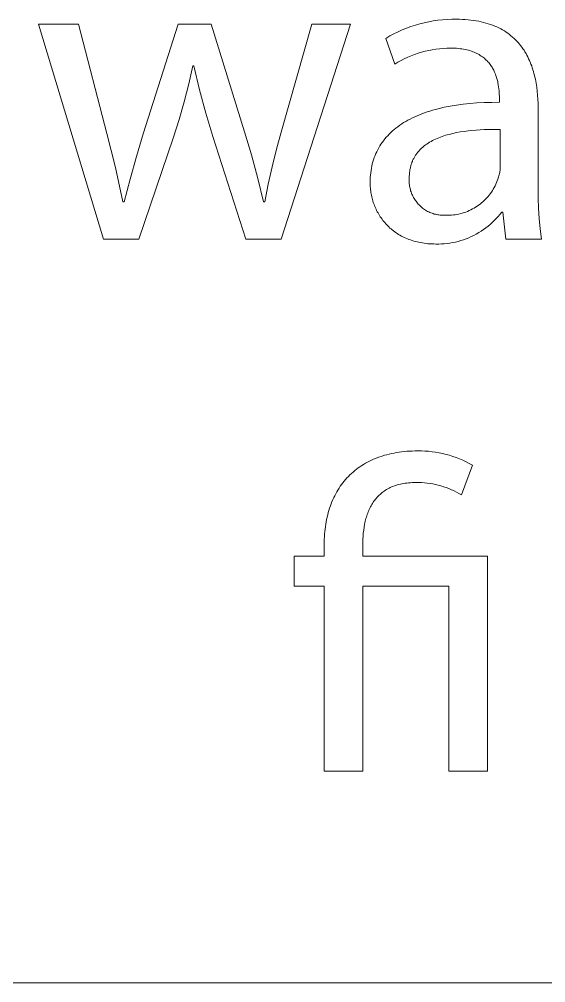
# Model space of a CAD drawing. Header units: millimetres. Extents: x -1893 to 2799, y -925 to 2353.
# Drawn here: x 1528.4 to 1584.2, y -924.6 to -822.8 of the extents above; entities that cross this region are included whole.
import ezdxf

# ---------------------------------------------------------------- set-up
doc = ezdxf.new("R2010")
doc.units = ezdxf.units.MM
doc.header["$MEASUREMENT"] = 0
doc.layers.add('Domyślny', color=7, linetype='Continuous', true_color=0x000000)

msp = doc.modelspace()

# ---------------------------------------------------------------- linework, layer by layer
at = {"layer": 'Domyślny', "color": 18, "lineweight": 15, "true_color": 0x000000}
for p, q in [((1571.31, -823.14), (1571.79, -823.04)), ((1571.79, -823.04), (1572.27, -822.95)), ((1572.27, -822.95), (1572.76, -822.88)), ((1572.76, -822.88), (1573.24, -822.83)), ((1573.24, -822.83), (1573.73, -822.79)), ((1573.73, -822.79), (1574.22, -822.77)), ((1574.22, -822.77), (1574.71, -822.77)), ((1574.71, -822.77), (1575.03, -822.77)), ((1575.03, -822.77), (1575.35, -822.79)), ((1575.35, -822.79), (1575.65, -822.8)), ((1575.65, -822.8), (1575.95, -822.83)), ((1575.95, -822.83), (1576.24, -822.86)), ((1576.24, -822.86), (1576.53, -822.89)), ((1576.53, -822.89), (1576.8, -822.94)), ((1576.8, -822.94), (1577.07, -822.98)), ((1577.07, -822.98), (1577.34, -823.04)), ((1577.34, -823.04), (1577.59, -823.1)), ((1537.35, -846.02), (1530.49, -823.29)), ((1530.49, -823.29), (1534.71, -823.29)), ((1534.71, -823.29), (1537.72, -834.85)), ((1541.56, -834.88), (1545.28, -823.29)), ((1545.28, -823.29), (1548.75, -823.29)), ((1548.75, -823.29), (1552.28, -834.66)), ((1556.17, -834.69), (1559.42, -823.29)), ((1563.52, -823.29), (1556.17, -846.02)), ((1559.42, -823.29), (1563.52, -823.29)), ((1568.54, -824.1), (1568.99, -823.9)), ((1568.99, -823.9), (1569.44, -823.71)), ((1569.44, -823.71), (1569.9, -823.55)), ((1569.9, -823.55), (1570.37, -823.39)), ((1570.37, -823.39), (1570.84, -823.26)), ((1570.84, -823.26), (1571.31, -823.14)), ((1577.59, -823.1), (1577.84, -823.17)), ((1577.84, -823.17), (1578.08, -823.24)), ((1578.08, -823.24), (1578.32, -823.32)), ((1578.32, -823.32), (1578.55, -823.4)), ((1578.55, -823.4), (1578.77, -823.49)), ((1578.77, -823.49), (1578.99, -823.58)), ((1578.99, -823.58), (1579.2, -823.68)), ((1579.2, -823.68), (1579.4, -823.79)), ((1579.4, -823.79), (1579.6, -823.9)), ((1579.6, -823.9), (1579.79, -824.01)), ((1579.79, -824.01), (1579.97, -824.13)), ((1567.24, -824.79), (1567.67, -824.54)), ((1568.18, -827.52), (1567.24, -824.79)), ((1567.67, -824.54), (1568.1, -824.31)), ((1568.1, -824.31), (1568.54, -824.1)), ((1579.97, -824.13), (1580.15, -824.25)), ((1580.15, -824.25), (1580.33, -824.38)), ((1580.33, -824.38), (1580.49, -824.51)), ((1580.49, -824.51), (1580.66, -824.65)), ((1580.66, -824.65), (1580.81, -824.79)), ((1580.81, -824.79), (1580.96, -824.94)), ((1580.96, -824.94), (1581.11, -825.09)), ((1581.11, -825.09), (1581.25, -825.24)), ((1571.78, -826.07), (1571.4, -826.16)), ((1572.16, -825.99), (1571.78, -826.07)), ((1572.55, -825.93), (1572.16, -825.99)), ((1572.93, -825.88), (1572.55, -825.93)), ((1573.32, -825.85), (1572.93, -825.88)), ((1573.71, -825.83), (1573.32, -825.85)), ((1574.1, -825.82), (1573.71, -825.83)), ((1574.32, -825.82), (1574.1, -825.82)), ((1574.53, -825.83), (1574.32, -825.82)), ((1574.73, -825.84), (1574.53, -825.83)), ((1574.92, -825.86), (1574.73, -825.84)), ((1575.12, -825.88), (1574.92, -825.86)), ((1575.3, -825.9), (1575.12, -825.88)), ((1575.48, -825.93), (1575.3, -825.9)), ((1575.66, -825.97), (1575.48, -825.93)), ((1575.82, -826.01), (1575.66, -825.97)), ((1575.99, -826.05), (1575.82, -826.01)), ((1576.15, -826.09), (1575.99, -826.05)), ((1576.3, -826.14), (1576.15, -826.09)), ((1581.25, -825.24), (1581.38, -825.39)), ((1581.38, -825.39), (1581.51, -825.55)), ((1581.51, -825.55), (1581.63, -825.72)), ((1581.63, -825.72), (1581.75, -825.88)), ((1581.75, -825.88), (1581.87, -826.05)), ((1581.87, -826.05), (1581.97, -826.23)), ((1569.2, -826.96), (1568.86, -827.13)), ((1569.56, -826.79), (1569.2, -826.96)), ((1569.92, -826.64), (1569.56, -826.79)), ((1570.28, -826.5), (1569.92, -826.64)), ((1570.65, -826.37), (1570.28, -826.5)), ((1571.02, -826.26), (1570.65, -826.37)), ((1571.4, -826.16), (1571.02, -826.26)), ((1576.45, -826.2), (1576.3, -826.14)), ((1576.59, -826.25), (1576.45, -826.2)), ((1576.73, -826.31), (1576.59, -826.25)), ((1576.87, -826.38), (1576.73, -826.31)), ((1576.99, -826.44), (1576.87, -826.38)), ((1577.12, -826.51), (1576.99, -826.44)), ((1577.24, -826.59), (1577.12, -826.51)), ((1577.35, -826.66), (1577.24, -826.59)), ((1577.47, -826.74), (1577.35, -826.66)), ((1577.57, -826.82), (1577.47, -826.74)), ((1577.67, -826.9), (1577.57, -826.82)), ((1577.77, -826.99), (1577.67, -826.9)), ((1577.87, -827.08), (1577.77, -826.99)), ((1577.96, -827.17), (1577.87, -827.08)), ((1581.97, -826.23), (1582.08, -826.4)), ((1582.08, -826.4), (1582.18, -826.58)), ((1582.18, -826.58), (1582.27, -826.76)), ((1582.27, -826.76), (1582.36, -826.95)), ((1582.36, -826.95), (1582.45, -827.13)), ((1546.81, -827.71), (1546.39, -829.61)), ((1546.91, -827.71), (1546.81, -827.71)), ((1547.51, -830.22), (1546.91, -827.71)), ((1568.52, -827.32), (1568.18, -827.52)), ((1568.86, -827.13), (1568.52, -827.32)), ((1578.04, -827.26), (1577.96, -827.17)), ((1578.13, -827.35), (1578.04, -827.26)), ((1578.21, -827.45), (1578.13, -827.35)), ((1578.28, -827.55), (1578.21, -827.45)), ((1578.35, -827.65), (1578.28, -827.55)), ((1578.42, -827.75), (1578.35, -827.65)), ((1578.48, -827.85), (1578.42, -827.75)), ((1578.55, -827.95), (1578.48, -827.85)), ((1578.6, -828.06), (1578.55, -827.95)), ((1578.66, -828.16), (1578.6, -828.06)), ((1582.45, -827.13), (1582.53, -827.32)), ((1582.53, -827.32), (1582.6, -827.51)), ((1582.6, -827.51), (1582.68, -827.71)), ((1582.68, -827.71), (1582.74, -827.9)), ((1582.74, -827.9), (1582.81, -828.1)), ((1582.81, -828.1), (1582.87, -828.3)), ((1578.71, -828.27), (1578.66, -828.16)), ((1578.76, -828.38), (1578.71, -828.27)), ((1578.81, -828.49), (1578.76, -828.38)), ((1578.85, -828.59), (1578.81, -828.49)), ((1578.89, -828.7), (1578.85, -828.59)), ((1578.93, -828.81), (1578.89, -828.7)), ((1578.96, -828.92), (1578.93, -828.81)), ((1579, -829.03), (1578.96, -828.92)), ((1579.03, -829.14), (1579, -829.03)), ((1579.06, -829.25), (1579.03, -829.14)), ((1582.87, -828.3), (1582.92, -828.5)), ((1582.92, -828.5), (1582.98, -828.7)), ((1582.98, -828.7), (1583.03, -828.91)), ((1583.03, -828.91), (1583.07, -829.11)), ((1583.07, -829.11), (1583.11, -829.32)), ((1546.39, -829.61), (1545.9, -831.5)), ((1579.08, -829.36), (1579.06, -829.25)), ((1579.1, -829.47), (1579.08, -829.36)), ((1579.15, -829.69), (1579.1, -829.47)), ((1579.18, -829.9), (1579.15, -829.69)), ((1579.21, -830.11), (1579.18, -829.9)), ((1579.23, -830.32), (1579.21, -830.11)), ((1583.11, -829.32), (1583.15, -829.53)), ((1583.15, -829.53), (1583.21, -829.95)), ((1583.21, -829.95), (1583.26, -830.37)), ((1548.18, -832.71), (1547.51, -830.22)), ((1579.24, -830.52), (1579.23, -830.32)), ((1579.25, -830.72), (1579.24, -830.52)), ((1579.26, -830.9), (1579.25, -830.72)), ((1579.26, -831.08), (1579.26, -830.9)), ((1579.26, -831.55), (1579.26, -831.08)), ((1583.26, -830.37), (1583.3, -830.8)), ((1583.3, -830.8), (1583.33, -831.23)), ((1545.9, -831.5), (1545.36, -833.37)), ((1572.79, -832.23), (1573.42, -832.08)), ((1573.42, -832.08), (1574.06, -831.95)), ((1574.06, -831.95), (1574.74, -831.85)), ((1574.74, -831.85), (1575.43, -831.75)), ((1575.43, -831.75), (1576.15, -831.68)), ((1576.15, -831.68), (1576.89, -831.62)), ((1576.89, -831.62), (1577.66, -831.58)), ((1577.66, -831.58), (1578.45, -831.56)), ((1578.45, -831.56), (1579.26, -831.55)), ((1583.33, -831.23), (1583.35, -831.66)), ((1583.35, -831.66), (1583.35, -832.08)), ((1583.35, -832.08), (1583.35, -840.58)), ((1548.94, -835.18), (1548.18, -832.71)), ((1569.81, -833.32), (1570.05, -833.2)), ((1570.05, -833.2), (1570.3, -833.08)), ((1570.3, -833.08), (1570.55, -832.97)), ((1570.55, -832.97), (1570.81, -832.86)), ((1570.81, -832.86), (1571.07, -832.76)), ((1571.07, -832.76), (1571.34, -832.66)), ((1571.34, -832.66), (1571.62, -832.57)), ((1571.62, -832.57), (1571.91, -832.47)), ((1571.91, -832.47), (1572.2, -832.39)), ((1572.2, -832.39), (1572.49, -832.3)), ((1572.49, -832.3), (1572.79, -832.23)), ((1545.36, -833.37), (1544.77, -835.23)), ((1568.31, -834.27), (1568.51, -834.13)), ((1568.51, -834.13), (1568.71, -833.98)), ((1568.71, -833.98), (1568.92, -833.84)), ((1568.92, -833.84), (1569.13, -833.7)), ((1569.13, -833.7), (1569.35, -833.57)), ((1569.35, -833.57), (1569.58, -833.44)), ((1569.58, -833.44), (1569.81, -833.32)), ((1537.72, -834.85), (1538.62, -838.45)), ((1540.84, -837.27), (1541.56, -834.88)), ((1544.77, -835.23), (1541.1, -846.02)), ((1552.42, -846.02), (1548.94, -835.18)), ((1552.28, -834.66), (1553.02, -837.12)), ((1555.66, -836.52), (1556.17, -834.69)), ((1567.13, -835.42), (1567.28, -835.25)), ((1567.28, -835.25), (1567.44, -835.08)), ((1567.44, -835.08), (1567.6, -834.91)), ((1567.6, -834.91), (1567.77, -834.74)), ((1567.77, -834.74), (1567.94, -834.58)), ((1567.94, -834.58), (1568.12, -834.43)), ((1568.12, -834.43), (1568.31, -834.27)), ((1573.02, -835.23), (1572.85, -835.29)), ((1573.2, -835.16), (1573.02, -835.23)), ((1573.38, -835.1), (1573.2, -835.16)), ((1573.56, -835.04), (1573.38, -835.1)), ((1573.75, -834.99), (1573.56, -835.04)), ((1573.94, -834.94), (1573.75, -834.99)), ((1574.32, -834.84), (1573.94, -834.94)), ((1574.72, -834.76), (1574.32, -834.84)), ((1575.12, -834.68), (1574.72, -834.76)), ((1575.53, -834.62), (1575.12, -834.68)), ((1575.94, -834.57), (1575.53, -834.62)), ((1576.36, -834.52), (1575.94, -834.57)), ((1576.79, -834.49), (1576.36, -834.52)), ((1577.21, -834.46), (1576.79, -834.49)), ((1577.64, -834.44), (1577.21, -834.46)), ((1578.5, -834.42), (1577.64, -834.44)), ((1579.35, -834.43), (1578.5, -834.42)), ((1579.35, -838.36), (1579.35, -834.43)), ((1566.49, -836.36), (1566.6, -836.17)), ((1566.6, -836.17), (1566.72, -835.98)), ((1566.72, -835.98), (1566.85, -835.79)), ((1566.85, -835.79), (1566.99, -835.61)), ((1566.99, -835.61), (1567.13, -835.42)), ((1571.18, -836.27), (1571.11, -836.32)), ((1571.24, -836.21), (1571.18, -836.27)), ((1571.31, -836.16), (1571.24, -836.21)), ((1571.44, -836.06), (1571.31, -836.16)), ((1571.58, -835.96), (1571.44, -836.06)), ((1571.73, -835.86), (1571.58, -835.96)), ((1571.87, -835.77), (1571.73, -835.86)), ((1572.03, -835.68), (1571.87, -835.77)), ((1572.18, -835.6), (1572.03, -835.68)), ((1572.34, -835.52), (1572.18, -835.6)), ((1572.51, -835.44), (1572.34, -835.52)), ((1572.68, -835.37), (1572.51, -835.44)), ((1572.85, -835.29), (1572.68, -835.37)), ((1540.17, -839.67), (1540.84, -837.27)), ((1553.02, -837.12), (1553.69, -839.59)), ((1555.21, -838.36), (1555.66, -836.52)), ((1566.02, -837.4), (1566.1, -837.18)), ((1566.1, -837.18), (1566.18, -836.97)), ((1566.18, -836.97), (1566.28, -836.77)), ((1566.28, -836.77), (1566.38, -836.56)), ((1566.38, -836.56), (1566.49, -836.36)), ((1570.31, -837.28), (1570.27, -837.35)), ((1570.36, -837.2), (1570.31, -837.28)), ((1570.4, -837.13), (1570.36, -837.2)), ((1570.45, -837.07), (1570.4, -837.13)), ((1570.5, -837), (1570.45, -837.07)), ((1570.55, -836.93), (1570.5, -837)), ((1570.6, -836.87), (1570.55, -836.93)), ((1570.65, -836.8), (1570.6, -836.87)), ((1570.7, -836.74), (1570.65, -836.8)), ((1570.76, -836.68), (1570.7, -836.74)), ((1570.81, -836.61), (1570.76, -836.68)), ((1570.87, -836.55), (1570.81, -836.61)), ((1570.93, -836.5), (1570.87, -836.55)), ((1570.99, -836.44), (1570.93, -836.5)), ((1571.05, -836.38), (1570.99, -836.44)), ((1571.11, -836.32), (1571.05, -836.38)), ((1565.71, -838.53), (1565.76, -838.29)), ((1565.76, -838.29), (1565.81, -838.07)), ((1565.81, -838.07), (1565.87, -837.84)), ((1565.87, -837.84), (1565.94, -837.62)), ((1565.94, -837.62), (1566.02, -837.4)), ((1569.88, -838.3), (1569.86, -838.39)), ((1569.9, -838.22), (1569.88, -838.3)), ((1569.93, -838.13), (1569.9, -838.22)), ((1569.96, -838.05), (1569.93, -838.13)), ((1569.98, -837.97), (1569.96, -838.05)), ((1570.01, -837.88), (1569.98, -837.97)), ((1570.05, -837.8), (1570.01, -837.88)), ((1570.08, -837.72), (1570.05, -837.8)), ((1570.11, -837.65), (1570.08, -837.72)), ((1570.15, -837.57), (1570.11, -837.65)), ((1570.19, -837.5), (1570.15, -837.57)), ((1570.23, -837.42), (1570.19, -837.5)), ((1570.27, -837.35), (1570.23, -837.42)), ((1538.62, -838.45), (1539.41, -842.08)), ((1554.8, -840.22), (1555.21, -838.36)), ((1565.6, -839.5), (1565.62, -839.25)), ((1565.62, -839.25), (1565.64, -839.01)), ((1565.64, -839.01), (1565.68, -838.77)), ((1565.68, -838.77), (1565.71, -838.53)), ((1569.74, -839.23), (1569.73, -839.33)), ((1569.73, -839.33), (1569.73, -839.43)), ((1569.75, -839.04), (1569.74, -839.13)), ((1569.74, -839.13), (1569.74, -839.23)), ((1569.76, -838.94), (1569.75, -839.04)), ((1569.77, -838.85), (1569.76, -838.94)), ((1569.79, -838.75), (1569.77, -838.85)), ((1569.8, -838.66), (1569.79, -838.75)), ((1569.82, -838.57), (1569.8, -838.66)), ((1569.84, -838.48), (1569.82, -838.57)), ((1569.86, -838.39), (1569.84, -838.48)), ((1579.18, -839.45), (1579.22, -839.33)), ((1579.22, -839.33), (1579.25, -839.21)), ((1579.25, -839.21), (1579.27, -839.09)), ((1579.27, -839.09), (1579.3, -838.97)), ((1579.3, -838.97), (1579.31, -838.85)), ((1579.31, -838.85), (1579.33, -838.73)), ((1579.33, -838.73), (1579.34, -838.61)), ((1579.34, -838.61), (1579.35, -838.49)), ((1579.35, -838.49), (1579.35, -838.36)), ((1539.56, -842.08), (1540.17, -839.67)), ((1553.69, -839.59), (1554.3, -842.08)), ((1554.45, -842.08), (1554.8, -840.22)), ((1565.59, -839.75), (1565.6, -839.5)), ((1565.59, -840.01), (1565.59, -839.75)), ((1565.59, -840.16), (1565.59, -840.01)), ((1565.59, -840.31), (1565.59, -840.16)), ((1565.6, -840.47), (1565.59, -840.31)), ((1569.73, -839.54), (1569.72, -839.66)), ((1569.72, -839.66), (1569.72, -839.79)), ((1569.72, -839.79), (1569.72, -839.91)), ((1569.72, -839.91), (1569.72, -840.04)), ((1569.72, -840.04), (1569.73, -840.16)), ((1569.73, -839.43), (1569.73, -839.54)), ((1569.73, -840.16), (1569.74, -840.29)), ((1569.74, -840.29), (1569.76, -840.41)), ((1578.8, -840.39), (1578.89, -840.21)), ((1578.89, -840.21), (1578.96, -840.04)), ((1578.96, -840.04), (1579.04, -839.86)), ((1579.04, -839.86), (1579.1, -839.68)), ((1579.1, -839.68), (1579.14, -839.56)), ((1579.14, -839.56), (1579.18, -839.45)), ((1565.61, -840.62), (1565.6, -840.47)), ((1565.63, -840.78), (1565.61, -840.62)), ((1565.65, -840.93), (1565.63, -840.78)), ((1565.67, -841.08), (1565.65, -840.93)), ((1565.7, -841.23), (1565.67, -841.08)), ((1565.73, -841.38), (1565.7, -841.23)), ((1565.76, -841.53), (1565.73, -841.38)), ((1569.76, -840.41), (1569.78, -840.54)), ((1569.78, -840.54), (1569.81, -840.66)), ((1569.81, -840.66), (1569.84, -840.78)), ((1569.84, -840.78), (1569.87, -840.9)), ((1569.87, -840.9), (1569.91, -841.02)), ((1569.91, -841.02), (1569.96, -841.14)), ((1569.96, -841.14), (1570, -841.26)), ((1570, -841.26), (1570.05, -841.37)), ((1570.05, -841.37), (1570.11, -841.49)), ((1578.06, -841.51), (1578.18, -841.36)), ((1578.18, -841.36), (1578.3, -841.21)), ((1578.3, -841.21), (1578.41, -841.05)), ((1578.41, -841.05), (1578.52, -840.89)), ((1578.52, -840.89), (1578.62, -840.73)), ((1578.62, -840.73), (1578.71, -840.56)), ((1578.71, -840.56), (1578.8, -840.39)), ((1583.35, -840.58), (1583.35, -841.67)), ((1539.41, -842.08), (1539.56, -842.08)), ((1554.3, -842.08), (1554.45, -842.08)), ((1565.8, -841.68), (1565.76, -841.53)), ((1565.83, -841.83), (1565.8, -841.68)), ((1565.88, -841.98), (1565.83, -841.83)), ((1565.92, -842.13), (1565.88, -841.98)), ((1565.97, -842.27), (1565.92, -842.13)), ((1566.03, -842.42), (1565.97, -842.27)), ((1570.11, -841.49), (1570.17, -841.6)), ((1570.17, -841.6), (1570.23, -841.71)), ((1570.23, -841.71), (1570.3, -841.81)), ((1570.3, -841.81), (1570.37, -841.92)), ((1570.37, -841.92), (1570.44, -842.02)), ((1570.44, -842.02), (1570.52, -842.12)), ((1570.52, -842.12), (1570.6, -842.22)), ((1570.6, -842.22), (1570.68, -842.31)), ((1570.68, -842.31), (1570.77, -842.4)), ((1570.77, -842.4), (1570.86, -842.49)), ((1577.06, -842.43), (1577.22, -842.31)), ((1577.22, -842.31), (1577.37, -842.19)), ((1577.37, -842.19), (1577.52, -842.06)), ((1577.52, -842.06), (1577.66, -841.93)), ((1577.66, -841.93), (1577.79, -841.8)), ((1577.79, -841.8), (1577.93, -841.66)), ((1577.93, -841.66), (1578.06, -841.51)), ((1583.35, -841.67), (1583.39, -842.76)), ((1566.08, -842.56), (1566.03, -842.42)), ((1566.14, -842.7), (1566.08, -842.56)), ((1566.21, -842.84), (1566.14, -842.7)), ((1566.27, -842.98), (1566.21, -842.84)), ((1566.34, -843.12), (1566.27, -842.98)), ((1566.42, -843.25), (1566.34, -843.12)), ((1566.5, -843.39), (1566.42, -843.25)), ((1566.58, -843.52), (1566.5, -843.39)), ((1570.86, -842.49), (1570.95, -842.58)), ((1570.95, -842.58), (1571.05, -842.66)), ((1571.05, -842.66), (1571.14, -842.74)), ((1571.14, -842.74), (1571.24, -842.81)), ((1571.24, -842.81), (1571.35, -842.88)), ((1571.35, -842.88), (1571.45, -842.95)), ((1571.45, -842.95), (1571.56, -843.02)), ((1571.56, -843.02), (1571.67, -843.08)), ((1571.67, -843.08), (1571.79, -843.13)), ((1571.79, -843.13), (1571.9, -843.19)), ((1571.9, -843.19), (1572.02, -843.23)), ((1572.02, -843.23), (1572.13, -843.28)), ((1572.13, -843.28), (1572.25, -843.32)), ((1572.25, -843.32), (1572.37, -843.36)), ((1572.37, -843.36), (1572.49, -843.39)), ((1572.49, -843.39), (1572.62, -843.42)), ((1572.62, -843.42), (1572.74, -843.44)), ((1574.58, -843.43), (1574.77, -843.4)), ((1574.77, -843.4), (1574.96, -843.36)), ((1574.96, -843.36), (1575.15, -843.32)), ((1575.15, -843.32), (1575.34, -843.27)), ((1575.34, -843.27), (1575.52, -843.21)), ((1575.52, -843.21), (1575.7, -843.15)), ((1575.7, -843.15), (1575.88, -843.08)), ((1575.88, -843.08), (1576.06, -843)), ((1576.06, -843), (1576.24, -842.92)), ((1576.24, -842.92), (1576.41, -842.83)), ((1576.41, -842.83), (1576.58, -842.74)), ((1576.58, -842.74), (1576.74, -842.64)), ((1576.74, -842.64), (1576.9, -842.54)), ((1576.9, -842.54), (1577.06, -842.43)), ((1579.32, -843.4), (1579.13, -843.62)), ((1579.51, -843.16), (1579.32, -843.4)), ((1579.63, -843.16), (1579.51, -843.16)), ((1579.96, -846.02), (1579.63, -843.16)), ((1583.39, -842.76), (1583.46, -843.85)), ((1566.66, -843.65), (1566.58, -843.52)), ((1566.75, -843.78), (1566.66, -843.65)), ((1566.84, -843.91), (1566.75, -843.78)), ((1566.93, -844.03), (1566.84, -843.91)), ((1567.03, -844.15), (1566.93, -844.03)), ((1567.13, -844.27), (1567.03, -844.15)), ((1567.23, -844.39), (1567.13, -844.27)), ((1567.34, -844.51), (1567.23, -844.39)), ((1572.74, -843.44), (1572.86, -843.46)), ((1572.86, -843.46), (1572.99, -843.48)), ((1572.99, -843.48), (1573.11, -843.49)), ((1573.11, -843.49), (1573.24, -843.49)), ((1573.24, -843.49), (1573.37, -843.5)), ((1573.37, -843.5), (1573.49, -843.5)), ((1573.49, -843.5), (1573.62, -843.49)), ((1573.62, -843.49), (1573.81, -843.49)), ((1573.81, -843.49), (1574, -843.49)), ((1574, -843.49), (1574.2, -843.47)), ((1574.2, -843.47), (1574.39, -843.46)), ((1574.39, -843.46), (1574.58, -843.43)), ((1578.51, -844.26), (1578.29, -844.46)), ((1578.72, -844.06), (1578.51, -844.26)), ((1578.93, -843.84), (1578.72, -844.06)), ((1579.13, -843.62), (1578.93, -843.84)), ((1583.46, -843.85), (1583.57, -844.94)), ((1567.45, -844.62), (1567.34, -844.51)), ((1567.57, -844.73), (1567.45, -844.62)), ((1567.68, -844.84), (1567.57, -844.73)), ((1567.8, -844.94), (1567.68, -844.84)), ((1567.93, -845.05), (1567.8, -844.94)), ((1568.06, -845.15), (1567.93, -845.05)), ((1568.19, -845.24), (1568.06, -845.15)), ((1568.32, -845.34), (1568.19, -845.24)), ((1568.46, -845.43), (1568.32, -845.34)), ((1568.6, -845.52), (1568.46, -845.43)), ((1577.08, -845.33), (1576.82, -845.48)), ((1577.34, -845.17), (1577.08, -845.33)), ((1577.58, -845.01), (1577.34, -845.17)), ((1577.82, -844.83), (1577.58, -845.01)), ((1578.06, -844.65), (1577.82, -844.83)), ((1578.29, -844.46), (1578.06, -844.65)), ((1583.57, -844.94), (1583.71, -846.02)), ((1541.1, -846.02), (1537.35, -846.02)), ((1556.17, -846.02), (1552.42, -846.02)), ((1568.74, -845.6), (1568.6, -845.52)), ((1568.89, -845.69), (1568.74, -845.6)), ((1569.04, -845.76), (1568.89, -845.69)), ((1569.2, -845.84), (1569.04, -845.76)), ((1569.35, -845.91), (1569.2, -845.84)), ((1569.52, -845.98), (1569.35, -845.91)), ((1569.68, -846.04), (1569.52, -845.98)), ((1569.85, -846.1), (1569.68, -846.04)), ((1570.02, -846.16), (1569.85, -846.1)), ((1570.19, -846.22), (1570.02, -846.16)), ((1570.37, -846.27), (1570.19, -846.22)), ((1570.55, -846.31), (1570.37, -846.27)), ((1570.73, -846.35), (1570.55, -846.31)), ((1570.92, -846.39), (1570.73, -846.35)), ((1571.11, -846.42), (1570.92, -846.39)), ((1571.31, -846.45), (1571.11, -846.42)), ((1571.5, -846.48), (1571.31, -846.45)), ((1571.7, -846.5), (1571.5, -846.48)), ((1573.73, -846.48), (1573.43, -846.51)), ((1574.02, -846.44), (1573.73, -846.48)), ((1574.32, -846.38), (1574.02, -846.44)), ((1574.61, -846.32), (1574.32, -846.38)), ((1574.9, -846.25), (1574.61, -846.32)), ((1575.18, -846.17), (1574.9, -846.25)), ((1575.47, -846.08), (1575.18, -846.17)), ((1575.75, -845.98), (1575.47, -846.08)), ((1576.02, -845.87), (1575.75, -845.98)), ((1576.29, -845.75), (1576.02, -845.87)), ((1576.56, -845.62), (1576.29, -845.75)), ((1576.82, -845.48), (1576.56, -845.62)), ((1583.71, -846.02), (1579.96, -846.02)), ((1571.91, -846.52), (1571.7, -846.5)), ((1572.12, -846.53), (1571.91, -846.52)), ((1572.33, -846.53), (1572.12, -846.53)), ((1572.54, -846.54), (1572.33, -846.53)), ((1572.84, -846.54), (1572.54, -846.54)), ((1573.13, -846.53), (1572.84, -846.54)), ((1573.43, -846.51), (1573.13, -846.53)), ((1566.86, -868.95), (1567.1, -868.87)), ((1567.1, -868.87), (1567.35, -868.81)), ((1567.35, -868.81), (1567.6, -868.74)), ((1567.6, -868.74), (1567.85, -868.69)), ((1567.85, -868.69), (1568.11, -868.63)), ((1568.11, -868.63), (1568.37, -868.59)), ((1568.37, -868.59), (1568.64, -868.54)), ((1568.64, -868.54), (1568.91, -868.51)), ((1568.91, -868.51), (1569.19, -868.48)), ((1569.19, -868.48), (1569.47, -868.45)), ((1569.47, -868.45), (1569.75, -868.43)), ((1569.75, -868.43), (1570.04, -868.42)), ((1570.04, -868.42), (1570.33, -868.41)), ((1570.33, -868.41), (1570.63, -868.41)), ((1570.63, -868.41), (1571.01, -868.41)), ((1571.01, -868.41), (1571.38, -868.42)), ((1571.38, -868.42), (1571.76, -868.45)), ((1571.76, -868.45), (1572.14, -868.49)), ((1572.14, -868.49), (1572.51, -868.54)), ((1572.51, -868.54), (1572.88, -868.61)), ((1572.88, -868.61), (1573.25, -868.68)), ((1573.25, -868.68), (1573.62, -868.77)), ((1573.62, -868.77), (1573.98, -868.87)), ((1573.98, -868.87), (1574.34, -868.99)), ((1564.69, -869.96), (1564.89, -869.83)), ((1564.89, -869.83), (1565.09, -869.71)), ((1565.09, -869.71), (1565.29, -869.6)), ((1565.29, -869.6), (1565.5, -869.49)), ((1565.5, -869.49), (1565.72, -869.39)), ((1565.72, -869.39), (1565.94, -869.29)), ((1565.94, -869.29), (1566.16, -869.2)), ((1566.16, -869.2), (1566.39, -869.11)), ((1566.39, -869.11), (1566.62, -869.03)), ((1566.62, -869.03), (1566.86, -868.95)), ((1574.34, -868.99), (1574.7, -869.12)), ((1574.7, -869.12), (1575.05, -869.25)), ((1575.05, -869.25), (1575.4, -869.4)), ((1575.4, -869.4), (1575.74, -869.57)), ((1575.74, -869.57), (1576.08, -869.74)), ((1576.08, -869.74), (1576.41, -869.92)), ((1563.44, -870.94), (1563.61, -870.79)), ((1563.61, -870.79), (1563.78, -870.64)), ((1563.78, -870.64), (1563.95, -870.49)), ((1563.95, -870.49), (1564.13, -870.35)), ((1564.13, -870.35), (1564.31, -870.21)), ((1564.31, -870.21), (1564.5, -870.08)), ((1564.5, -870.08), (1564.69, -869.96)), ((1576.41, -869.92), (1575.24, -873.06)), ((1562.56, -871.97), (1562.69, -871.79)), ((1562.69, -871.79), (1562.83, -871.61)), ((1562.83, -871.61), (1562.98, -871.44)), ((1562.98, -871.44), (1563.13, -871.27)), ((1563.13, -871.27), (1563.28, -871.1)), ((1563.28, -871.1), (1563.44, -870.94)), ((1568.78, -871.92), (1568.61, -871.96)), ((1568.95, -871.89), (1568.78, -871.92)), ((1569.12, -871.86), (1568.95, -871.89)), ((1569.29, -871.83), (1569.12, -871.86)), ((1569.47, -871.81), (1569.29, -871.83)), ((1569.66, -871.79), (1569.47, -871.81)), ((1569.85, -871.77), (1569.66, -871.79)), ((1570.04, -871.76), (1569.85, -871.77)), ((1570.24, -871.75), (1570.04, -871.76)), ((1570.44, -871.75), (1570.24, -871.75)), ((1570.74, -871.75), (1570.44, -871.75)), ((1571.03, -871.76), (1570.74, -871.75)), ((1571.33, -871.78), (1571.03, -871.76)), ((1571.62, -871.81), (1571.33, -871.78)), ((1571.92, -871.84), (1571.62, -871.81)), ((1572.21, -871.89), (1571.92, -871.84)), ((1572.5, -871.95), (1572.21, -871.89)), ((1561.84, -873.14), (1561.95, -872.93)), ((1561.95, -872.93), (1562.06, -872.73)), ((1562.06, -872.73), (1562.17, -872.54)), ((1562.17, -872.54), (1562.3, -872.34)), ((1562.3, -872.34), (1562.42, -872.15)), ((1562.42, -872.15), (1562.56, -871.97)), ((1566.74, -872.91), (1566.63, -873)), ((1566.85, -872.82), (1566.74, -872.91)), ((1566.96, -872.73), (1566.85, -872.82)), ((1567.08, -872.65), (1566.96, -872.73)), ((1567.2, -872.57), (1567.08, -872.65)), ((1567.32, -872.49), (1567.2, -872.57)), ((1567.45, -872.42), (1567.32, -872.49)), ((1567.58, -872.35), (1567.45, -872.42)), ((1567.72, -872.28), (1567.58, -872.35)), ((1567.86, -872.22), (1567.72, -872.28)), ((1568, -872.16), (1567.86, -872.22)), ((1568.15, -872.11), (1568, -872.16)), ((1568.3, -872.06), (1568.15, -872.11)), ((1568.46, -872.01), (1568.3, -872.06)), ((1568.61, -871.96), (1568.46, -872.01)), ((1572.79, -872.02), (1572.5, -871.95)), ((1573.08, -872.1), (1572.79, -872.02)), ((1573.36, -872.19), (1573.08, -872.1)), ((1573.64, -872.28), (1573.36, -872.19)), ((1573.92, -872.39), (1573.64, -872.28)), ((1574.19, -872.51), (1573.92, -872.39)), ((1574.46, -872.63), (1574.19, -872.51)), ((1574.72, -872.77), (1574.46, -872.63)), ((1574.98, -872.91), (1574.72, -872.77)), ((1575.24, -873.06), (1574.98, -872.91)), ((1561.46, -874), (1561.54, -873.78)), ((1561.54, -873.78), (1561.64, -873.56)), ((1561.64, -873.56), (1561.73, -873.35)), ((1561.73, -873.35), (1561.84, -873.14)), ((1565.83, -873.96), (1565.76, -874.08)), ((1565.91, -873.84), (1565.83, -873.96)), ((1565.98, -873.73), (1565.91, -873.84)), ((1566.07, -873.61), (1565.98, -873.73)), ((1566.15, -873.5), (1566.07, -873.61)), ((1566.24, -873.4), (1566.15, -873.5)), ((1566.34, -873.29), (1566.24, -873.4)), ((1566.43, -873.19), (1566.34, -873.29)), ((1566.53, -873.09), (1566.43, -873.19)), ((1566.63, -873), (1566.53, -873.09)), ((1561.09, -875.16), (1561.15, -874.92)), ((1561.15, -874.92), (1561.22, -874.69)), ((1561.22, -874.69), (1561.29, -874.46)), ((1561.29, -874.46), (1561.37, -874.23)), ((1561.37, -874.23), (1561.46, -874)), ((1565.33, -874.99), (1565.28, -875.13)), ((1565.38, -874.85), (1565.33, -874.99)), ((1565.43, -874.72), (1565.38, -874.85)), ((1565.49, -874.59), (1565.43, -874.72)), ((1565.55, -874.46), (1565.49, -874.59)), ((1565.62, -874.33), (1565.55, -874.46)), ((1565.69, -874.2), (1565.62, -874.33)), ((1565.76, -874.08), (1565.69, -874.2)), ((1560.89, -876.16), (1560.93, -875.91)), ((1560.93, -875.91), (1560.98, -875.66)), ((1560.98, -875.66), (1561.03, -875.41)), ((1561.03, -875.41), (1561.09, -875.16)), ((1565.03, -876), (1565, -876.15)), ((1565.07, -875.85), (1565.03, -876)), ((1565.1, -875.7), (1565.07, -875.85)), ((1565.14, -875.56), (1565.1, -875.7)), ((1565.19, -875.41), (1565.14, -875.56)), ((1565.23, -875.27), (1565.19, -875.41)), ((1565.28, -875.13), (1565.23, -875.27)), ((1560.76, -877.21), (1560.79, -876.94)), ((1560.79, -876.94), (1560.81, -876.68)), ((1560.81, -876.68), (1560.85, -876.42)), ((1560.85, -876.42), (1560.89, -876.16)), ((1564.9, -876.77), (1564.86, -877.09)), ((1564.95, -876.46), (1564.9, -876.77)), ((1565, -876.15), (1564.95, -876.46)), ((1560.72, -878.03), (1560.73, -877.76)), ((1560.72, -878.31), (1560.72, -878.03)), ((1560.73, -877.76), (1560.74, -877.48)), ((1560.74, -877.48), (1560.76, -877.21)), ((1564.81, -877.75), (1564.8, -878.08)), ((1564.83, -877.42), (1564.81, -877.75)), ((1564.86, -877.09), (1564.83, -877.42)), ((1560.72, -879.53), (1560.72, -878.31)), ((1564.8, -878.08), (1564.8, -878.42)), ((1564.8, -878.42), (1564.8, -879.53)), ((1557.53, -882.69), (1557.53, -879.53)), ((1557.53, -879.53), (1560.72, -879.53)), ((1564.8, -879.53), (1578, -879.53)), ((1578, -879.53), (1578, -902.26)), ((1560.72, -882.69), (1557.53, -882.69)), ((1560.72, -902.26), (1560.72, -882.69)), ((1573.92, -882.69), (1564.8, -882.69)), ((1564.8, -882.69), (1564.8, -902.26)), ((1573.92, -902.26), (1573.92, -882.69)), ((1564.8, -902.26), (1560.72, -902.26)), ((1578, -902.26), (1573.92, -902.26)), ((2794.13, -924.63), (-1893.45, -924.63)), ((2794.13, -924.63), (1025.42, -924.63))]:
    msp.add_line(p, q, dxfattribs=at)

doc.saveas('drawing.dxf')
